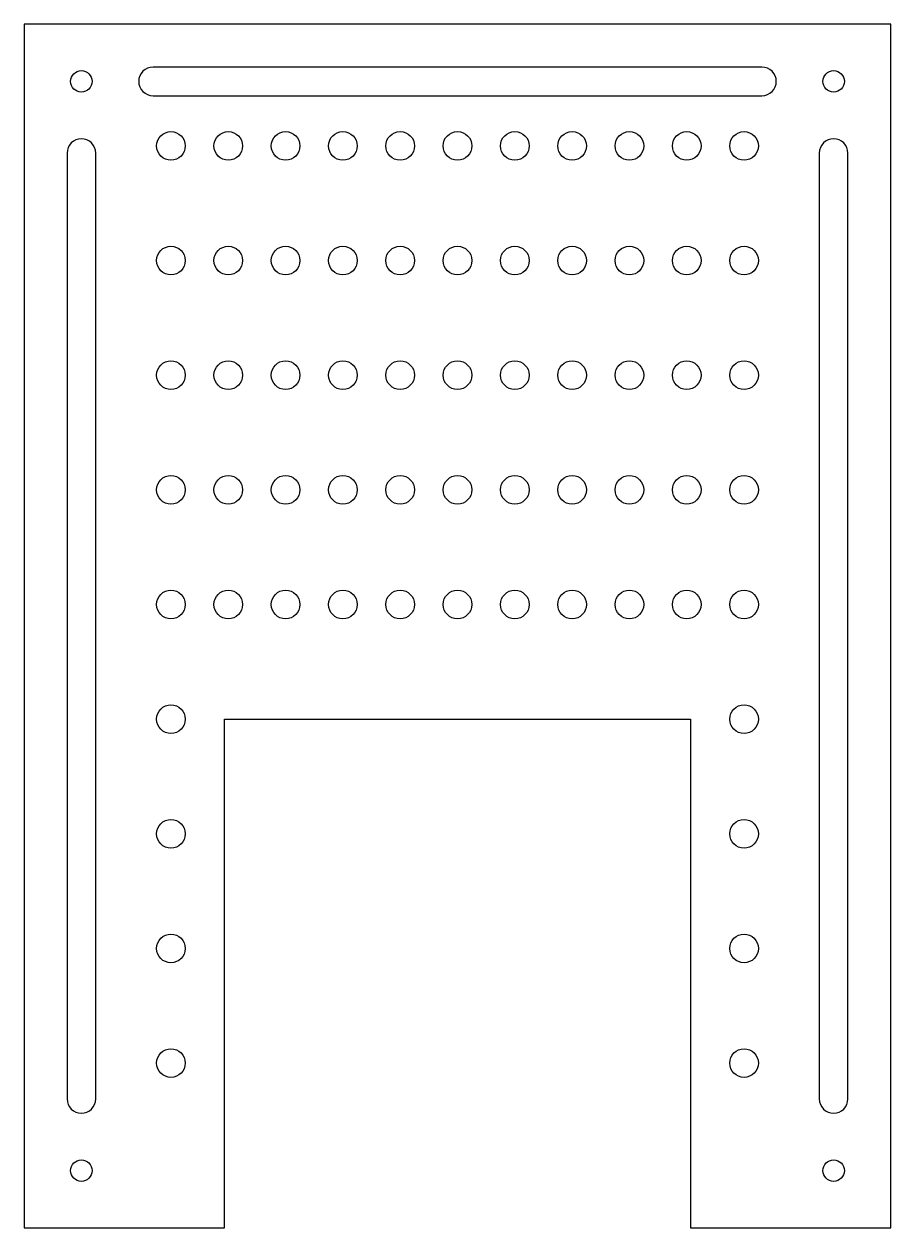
# Model space of a CAD drawing. Header units: millimetres. Extents: x -60 to 60, y -43 to 125.
import ezdxf

# ---------------------------------------------------------------- set-up
doc = ezdxf.new("R2010")
doc.units = ezdxf.units.MM
doc.layers.get('0').update_dxf_attribs({"linetype": 'CONTINUOUS'})

msp = doc.modelspace()

# ---------------------------------------------------------------- linework, layer by layer
msp.add_lwpolyline([(32.5, 28), (32.5, -43), (60.5, -43), (60.5, 125), (-60.5, 125), (-60.5, -43), (-32.5, -43), (-32.5, 28)], close=True)
msp.add_lwpolyline([(32.5, 28), (32.5, -43), (60.5, -43), (60.5, 125), (-60.5, 125), (-60.5, -43), (-32.5, -43), (-32.5, 28)], close=True)
for points in [[(-42.5, 119, 1), (-42.5, 115), (42.5, 115, 1), (42.5, 119)], [(-42.5, 119, 1), (-42.5, 115), (42.5, 115, 1), (42.5, 119)], [(-54.5, -25, 1), (-50.5, -25), (-50.5, 107, 1), (-54.5, 107)], [(-54.5, -25, 1), (-50.5, -25), (-50.5, 107, 1), (-54.5, 107)], [(54.5, 107, 1), (50.5, 107), (50.5, -25, 1), (54.5, -25)], [(54.5, 107, 1), (50.5, 107), (50.5, -25, 1), (54.5, -25)]]:
    msp.add_lwpolyline(points, format="xyb", close=True)
for centre, radius in [((-52.5, 117), 1.5), ((-52.5, 117), 1.5), ((52.5, 117), 1.5), ((52.5, 117), 1.5), ((-40, 108), 2), ((-40, 108), 2), ((-32, 108), 2), ((-32, 108), 2), ((-24, 108), 2), ((-24, 108), 2), ((-16, 108), 2), ((-16, 108), 2), ((-8, 108), 2), ((-8, 108), 2), ((0, 108), 2), ((0, 108), 2), ((8, 108), 2), ((8, 108), 2), ((16, 108), 2), ((16, 108), 2), ((24, 108), 2), ((24, 108), 2), ((32, 108), 2), ((32, 108), 2), ((40, 108), 2), ((40, 108), 2), ((-40, 92), 2), ((-40, 92), 2), ((-32, 92), 2), ((-32, 92), 2), ((-24, 92), 2), ((-24, 92), 2), ((-16, 92), 2), ((-16, 92), 2), ((-8, 92), 2), ((-8, 92), 2), ((0, 92), 2), ((0, 92), 2), ((8, 92), 2), ((8, 92), 2), ((16, 92), 2), ((16, 92), 2), ((24, 92), 2), ((24, 92), 2), ((32, 92), 2), ((32, 92), 2), ((40, 92), 2), ((40, 92), 2), ((-40, 76), 2), ((-40, 76), 2), ((-32, 76), 2), ((-32, 76), 2), ((-24, 76), 2), ((-24, 76), 2), ((-16, 76), 2), ((-16, 76), 2), ((-8, 76), 2), ((-8, 76), 2), ((0, 76), 2), ((0, 76), 2), ((8, 76), 2), ((8, 76), 2), ((16, 76), 2), ((16, 76), 2), ((24, 76), 2), ((24, 76), 2), ((32, 76), 2), ((32, 76), 2), ((40, 76), 2), ((40, 76), 2), ((-40, 60), 2), ((-40, 60), 2), ((-32, 60), 2), ((-32, 60), 2), ((-24, 60), 2), ((-24, 60), 2), ((-16, 60), 2), ((-16, 60), 2), ((-8, 60), 2), ((-8, 60), 2), ((0, 60), 2), ((0, 60), 2), ((8, 60), 2), ((8, 60), 2), ((16, 60), 2), ((16, 60), 2), ((24, 60), 2), ((24, 60), 2), ((32, 60), 2), ((32, 60), 2), ((40, 60), 2), ((40, 60), 2), ((-40, 44), 2), ((-40, 44), 2), ((-32, 44), 2), ((-32, 44), 2), ((-24, 44), 2), ((-24, 44), 2), ((-16, 44), 2), ((-16, 44), 2), ((-8, 44), 2), ((-8, 44), 2), ((0, 44), 2), ((0, 44), 2), ((8, 44), 2), ((8, 44), 2), ((16, 44), 2), ((16, 44), 2), ((24, 44), 2), ((24, 44), 2), ((32, 44), 2), ((32, 44), 2), ((40, 44), 2), ((40, 44), 2), ((-40, 28), 2), ((-40, 28), 2), ((40, 28), 2), ((40, 28), 2), ((-40, 12), 2), ((-40, 12), 2), ((40, 12), 2), ((40, 12), 2), ((-40, -4), 2), ((-40, -4), 2), ((40, -4), 2), ((40, -4), 2), ((-40, -20), 2), ((-40, -20), 2), ((40, -20), 2), ((40, -20), 2), ((-52.5, -35), 1.5), ((-52.5, -35), 1.5), ((52.5, -35), 1.5), ((52.5, -35), 1.5)]:
    msp.add_circle(centre, radius)

doc.saveas('drawing.dxf')
